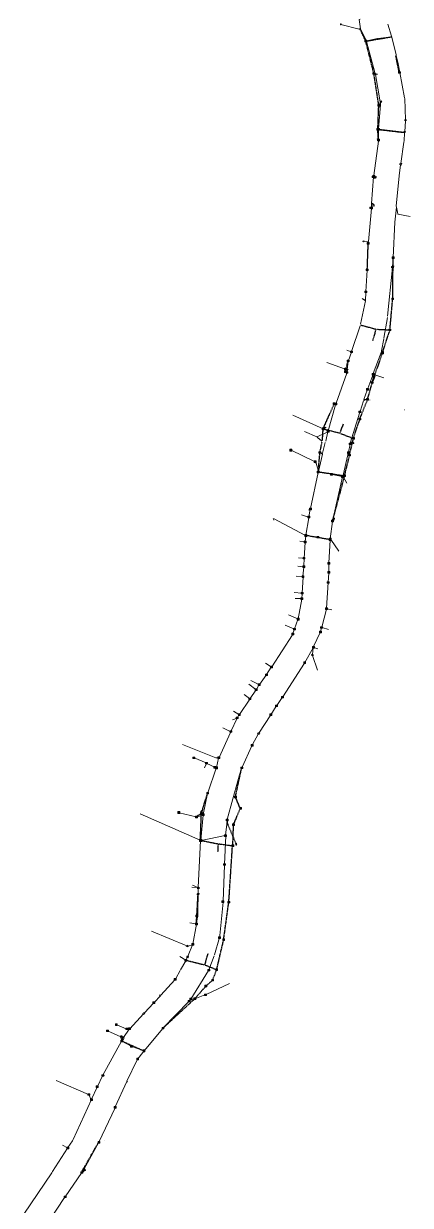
# Model space of a CAD drawing. Header units: metres. Extents: x 105093 to 106173, y 111705 to 118144.
# Drawn here: x 105438 to 105978, y 113478 to 115132 of the extents above; entities that cross this region are included whole.
import ezdxf

# ---------------------------------------------------------------- set-up
doc = ezdxf.new("R2010")
doc.units = ezdxf.units.M
doc.linetypes.add('DASHED', pattern=[1.524, 1.27, -0.254])
for name, color, linetype, lineweight in [('30-RED-ETB-CAMARA', 151, 'CONTINUOUS', 13), ('30-RED-ETB-EXIST', 145, 'CONTINUOUS', 13), ('30-RED-ETB-PROY', 5, 'DASHED', 25)]:
    doc.layers.add(name, color=color, linetype=linetype, lineweight=lineweight)

# ---------------------------------------------------------------- blocks, each defined once
blk = doc.blocks.new('CAM_ETB_T_13')
for p, q in [((-1.375, -1.025), (1.375, 1.025)), ((-1.375, 1.025), (1.375, -1.025))]:
    blk.add_line(p, q)
blk.add_lwpolyline([(-1.375, -1.025), (1.375, -1.025), (1.375, 1.025), (-1.375, 1.025)], close=True)
blk = doc.blocks.new('CAM_ETB_T_14')
for p, q in [((-1.39, -1.22), (1.39, 1.22)), ((-1.39, 1.22), (1.39, -1.22))]:
    blk.add_line(p, q)
blk.add_lwpolyline([(-1.39, -1.22), (1.39, -1.22), (1.39, 1.22), (-1.39, 1.22)], close=True)
blk = doc.blocks.new('CAM_ETB_T_18')
for p, q in [((-1.2, -1.2), (1.2, 1.2)), ((-1.2, 1.2), (1.2, -1.2))]:
    blk.add_line(p, q)
blk.add_lwpolyline([(-1.2, -1.2), (1.2, -1.2), (1.2, 1.2), (-1.2, 1.2)], close=True)
blk = doc.blocks.new('CAM_ETB_GEN')
for p, q in [((-0.6, -0.6), (0.6, 0.6)), ((-0.6, 0.6), (0.6, -0.6))]:
    blk.add_line(p, q)
blk.add_lwpolyline([(-0.6, -0.6), (0.6, -0.6), (0.6, 0.6), (-0.6, 0.6)], close=True)
blk = doc.blocks.new('CAM_ETB_T_13A')
for p, q in [((-1.375, -1.025), (1.375, 1.025)), ((-1.375, 1.025), (1.375, -1.025))]:
    blk.add_line(p, q)
blk.add_lwpolyline([(-1.375, -1.025), (1.375, -1.025), (1.375, 1.025), (-1.375, 1.025)], close=True)
blk = doc.blocks.new('CAM_ETB_T_16')
for p, q in [((-1.53, -1.53), (1.53, 1.53)), ((-1.53, 1.53), (1.53, -1.53))]:
    blk.add_line(p, q)
blk.add_lwpolyline([(-1.53, -1.53), (1.53, -1.53), (1.53, 1.53), (-1.53, 1.53)], close=True)
blk = doc.blocks.new('CAM_ETB_T_14A')
for p, q in [((-1.39, -1.22), (1.39, 1.22)), ((-1.39, 1.22), (1.39, -1.22))]:
    blk.add_line(p, q)
blk.add_lwpolyline([(-1.39, -1.22), (1.39, -1.22), (1.39, 1.22), (-1.39, 1.22)], close=True)
blk = doc.blocks.new('POSTE')
blk.add_circle((0, 0), 0.15)

msp = doc.modelspace()

# ---------------------------------------------------------------- linework, layer by layer
at = {"layer": '30-RED-ETB-EXIST'}
for points in [[(105906.741, 115124.841), (105908.473, 115124.819), (105906.755, 115137.979), (105908.141, 115138.16)], [(105880.934, 115131.062), (105880.605, 115131.039), (105880.935, 115130.992), (105906.63, 115124.408), (105906.741, 115124.841)], [(105906.741, 115124.841), (105906.63, 115124.408), (105908.041, 115124.046), (105906.741, 115124.841)], [(105915.866, 115107.588), (105916.272, 115108.269), (105908.8, 115123.591), (105906.741, 115124.841)], [(105963.041, 115063.613), (105963.359, 115063.674), (105961.048, 115075.724), (105960.932, 115076.054), (105958.521, 115087.299), (105958.194, 115088.527), (105952.373, 115113.155), (105952.045, 115114.383), (105946.863, 115131.126)], [(105915.866, 115107.588), (105916.512, 115107.647), (105917.159, 115108.012), (105932.065, 115111.099), (105933.288, 115111.243)], [(105927.096, 115062.24), (105928.696, 115063.515), (105916.72, 115107.189), (105916.512, 115107.647), (105915.866, 115107.588)], [(105933.255, 115111.254), (105951.614, 115113.611)], [(105929.759, 115060.833), (105929.244, 115060.744), (105928.947, 115062.455), (105927.096, 115062.24)], [(105929.759, 115060.833), (105929.627, 115061.25), (105929.161, 115062.359), (105929.759, 115060.833)], [(105936.513, 115022.698), (105935.866, 115022.586), (105929.244, 115060.744), (105929.759, 115060.833)], [(105971.354, 114997.515), (105970.478, 115027.033), (105970.151, 115028.261), (105963.359, 115063.674), (105963.041, 115063.613)], [(105933.675, 114984.191), (105933.662, 114984.818), (105936.661, 115018.662), (105933.909, 115017.672)], [(105933.909, 115017.672), (105936.334, 115019.89), (105936.555, 115022.219), (105936.513, 115022.698)], [(105933.909, 115017.672), (105936.334, 115019.89), (105935.866, 115022.586), (105936.513, 115022.698)], [(105970.337, 114980.63), (105971.299, 114996.144)], [(105970.928, 114997.512), (105970.935, 114996.192), (105971.795, 114996.197), (105971.788, 114997.517)], [(105932.227, 114970.837), (105933.7, 114970.851), (105933.579, 114983.602), (105933.675, 114984.191)], [(105933.625, 114969.159), (105933.71, 114969.75), (105933.7, 114970.851), (105932.227, 114970.837)], [(105934.521, 114967.548), (105933.425, 114967.69), (105933.539, 114968.568), (105933.625, 114969.159)], [(105934.521, 114967.548), (105934.449, 114967.848), (105933.872, 114969.097), (105933.625, 114969.159)], [(105933.675, 114984.191), (105934.307, 114984.09), (105969.685, 114980.055)], [(105964.9, 114936.395), (105969.278, 114965.979), (105969.586, 114968.159), (105970.019, 114979.214)], [(105969.702, 114979.292), (105969.773, 114980.61), (105970.631, 114980.564), (105970.561, 114979.246)], [(105926.947, 114918.149), (105927.129, 114919.179), (105933.425, 114967.69), (105934.521, 114967.548)], [(105954.03, 114804.428), (105953.948, 114804.432), (105956.57, 114854.091), (105958.734, 114875.253), (105958.417, 114876.404), (105962.618, 114918.707), (105964.552, 114934.4)], [(105925.004, 114879.94), (105924.087, 114880.008), (105926.859, 114917.616), (105926.947, 114918.149)], [(105927.903, 114916.296), (105927.954, 114916.388), (105927.013, 114918.118), (105926.947, 114918.149)], [(105919.242, 114824.359), (105919.3, 114826.013), (105919.467, 114827.196), (105924.029, 114873.295), (105924.117, 114873.918)], [(105924.113, 114873.886), (105923.687, 114874.575), (105924.087, 114880.008), (105925.004, 114879.94)], [(105924.117, 114873.918), (105924.196, 114874.477), (105924.472, 114876.711), (105927.143, 114876.381)], [(105927.143, 114876.381), (105924.472, 114876.711), (105924.852, 114879.788), (105925.004, 114879.94)], [(105960.682, 114865.344), (105960.528, 114865.561), (105960.513, 114865.565), (105958.734, 114875.253)], [(105960.682, 114865.344), (105978.151, 114862.074)], [(105913.578, 114827.487), (105918.773, 114826.691), (105919.242, 114824.359)], [(105917.959, 114787.357), (105917.98, 114787.954), (105919.242, 114824.359)], [(105953.19, 114791.079), (105953.274, 114791.671), (105953.948, 114804.432), (105954.03, 114804.428)], [(105916.07, 114756.518), (105916.154, 114757.109), (105917.938, 114786.761), (105917.959, 114787.357)], [(105946.409, 114722.586), (105953.106, 114790.488), (105953.19, 114791.079)], [(105910.773, 114747.267), (105915.323, 114744.218), (105915.987, 114755.927), (105916.07, 114756.518)], [(105908.441, 114711.141), (105915.4, 114743.855), (105910.773, 114747.267)], [(105910.773, 114747.267), (105910.877, 114747.244), (105915.358, 114743.886), (105910.773, 114747.267)], [(105941.104, 114691.562), (105946.234, 114720.556)], [(105895.841, 114672.517), (105896.037, 114673.081), (105908.086, 114709.148)], [(105940.148, 114672.804), (105938.022, 114674.14), (105940.952, 114690.705)], [(105889.56, 114674.734), (105895.554, 114672.659), (105895.582, 114672.477), (105895.841, 114672.517)], [(105891.269, 114659.807), (105891.497, 114660.359), (105895.667, 114671.926), (105895.582, 114672.477), (105895.841, 114672.517)], [(105925.953, 114640.924), (105926.305, 114642.054), (105937.168, 114671.634), (105939.187, 114670.892)], [(105939.187, 114670.892), (105937.168, 114671.634), (105937.782, 114673.303), (105940.148, 114672.804)], [(105940.148, 114672.804), (105938.301, 114673.599), (105939.735, 114673.017), (105940.148, 114672.804)], [(105861.44, 114657.405), (105886.317, 114648.908)], [(105890.44, 114647.499), (105889.813, 114647.565), (105891.041, 114659.255), (105891.269, 114659.807)], [(105874.097, 114599.507), (105873.913, 114599.063), (105874.517, 114600.525), (105889.288, 114642.835), (105889.659, 114643.755), (105889.607, 114643.625)], [(105886.317, 114648.908), (105890.44, 114647.499)], [(105889.607, 114643.625), (105889.473, 114644.327), (105889.813, 114647.565), (105890.44, 114647.499)], [(105889.607, 114643.625), (105889.659, 114643.755), (105889.926, 114644.416), (105890.47, 114647.565), (105890.44, 114647.499)], [(105926.746, 114635.384), (105924.282, 114636.313), (105925.655, 114639.951), (105925.8, 114640.434), (105926.146, 114640.603), (105925.994, 114640.912)], [(105926.746, 114635.384), (105925.8, 114640.434), (105925.953, 114640.924)], [(105925.994, 114640.912), (105926.146, 114640.603), (105926.565, 114640.81), (105927.05, 114640.672), (105941.293, 114636.002)], [(105918.096, 114620.018), (105918.537, 114621.086), (105924.282, 114636.313), (105926.746, 114635.384)], [(105907.664, 114588.399), (105907.871, 114588.959), (105912.719, 114604.041), (105917.111, 114606.361)], [(105917.111, 114606.361), (105913.305, 114604.932), (105917.111, 114606.361)], [(105917.111, 114606.361), (105913.351, 114605.965), (105917.696, 114619.052), (105918.096, 114620.018)], [(105863.092, 114561.472), (105863.315, 114562.028), (105873.676, 114598.49), (105873.913, 114599.063), (105874.097, 114599.507)], [(105907.466, 114578.335), (105904.814, 114579.14), (105907.457, 114587.839), (105907.664, 114588.399)], [(105814.009, 114583.727), (105856.144, 114564.608), (105856.207, 114564.748)], [(105898.664, 114551.394), (105896.579, 114552.028), (105904.814, 114579.14), (105907.466, 114578.335)], [(105830.362, 114561.049), (105847.555, 114553.369), (105862.313, 114559.843)], [(105856.207, 114564.748), (105856.144, 114564.608), (105862.574, 114561.69), (105863.092, 114561.472)], [(105859.929, 114547.525), (105862.946, 114560.892), (105862.292, 114559.865)], [(105851.809, 114531.624), (105855.445, 114530.487), (105855.479, 114530.653), (105859.251, 114545.608)], [(105891.498, 114531.42), (105891.627, 114532.003), (105893.91, 114543.207), (105894.079, 114543.779)], [(105894.079, 114543.779), (105894.248, 114544.352), (105894.692, 114545.817), (105895.465, 114545.582)], [(105894.079, 114543.779), (105894.248, 114544.352), (105895.336, 114545.328), (105895.465, 114545.582)], [(105895.465, 114545.582), (105894.692, 114545.817), (105896.579, 114552.028), (105898.664, 114551.394)], [(105811.11, 114534.893), (105811.657, 114534.696), (105844.318, 114519.017), (105844.912, 114518.856)], [(105849.484, 114504.419), (105849.644, 114505.006), (105855.189, 114529.363), (105851.809, 114531.624)], [(105886.331, 114499.183), (105884.027, 114499.727), (105890.779, 114528.337), (105893.088, 114527.792)], [(105893.088, 114527.792), (105890.779, 114528.337), (105891.369, 114530.837), (105891.498, 114531.42)], [(105845.543, 114516.687), (105844.882, 114518.874), (105844.915, 114518.864)], [(105849.497, 114504.416), (105849.644, 114505.006), (105845.984, 114518.529), (105844.915, 114518.864)], [(105838.373, 114452.41), (105838.48, 114453.001), (105849.292, 114503.592), (105849.497, 114504.416)], [(105849.484, 114504.419), (105850.118, 114504.396), (105867.48, 114501.152), (105868.703, 114501.002), (105868.092, 114501.077)], [(105868.092, 114501.077), (105868.703, 114501.002), (105883.039, 114498.142), (105883.365, 114498.342), (105883.525, 114498.08)], [(105871.782, 114439.488), (105870.399, 114439.799), (105883.384, 114497.5), (105883.525, 114498.08)], [(105883.525, 114498.08), (105883.365, 114498.342), (105883.757, 114498.582), (105884.027, 114499.727), (105886.331, 114499.183)], [(105889.196, 114488.852), (105884.202, 114497.794), (105883.525, 114498.08)], [(105825.906, 114444.248), (105835.708, 114441.268), (105836.271, 114441.222)], [(105831.962, 114415.438), (105831.917, 114416.011), (105836.217, 114440.212), (105836.246, 114440.715), (105836.271, 114441.222)], [(105836.253, 114451.148), (105838.214, 114451.889), (105838.373, 114452.41)], [(105836.271, 114441.222), (105836.4, 114441.787), (105838.214, 114451.889), (105838.373, 114452.41)], [(105869.49, 114435.655), (105869.595, 114436.227), (105870.399, 114439.799), (105871.782, 114439.488)], [(105787.531, 114436.869), (105786.401, 114438.659)], [(105786.623, 114439.131), (105831.397, 114415.329), (105831.888, 114415.268), (105831.962, 114415.438)], [(105866.159, 114410.106), (105866.228, 114410.671), (105869.388, 114435.05), (105869.49, 114435.655)], [(105869.49, 114435.655), (105869.647, 114435.615), (105870.668, 114436.705), (105870.661, 114436.769)], [(105823.79, 114407.309), (105830.606, 114406.443), (105831.22, 114406.39)], [(105829.477, 114383.548), (105829.783, 114383.529), (105831.158, 114405.787), (105831.231, 114406.389), (105831.22, 114406.39)], [(105831.219, 114406.381), (105831.28, 114406.975), (105832.096, 114414.83), (105831.93, 114414.899), (105831.888, 114415.268), (105831.962, 114415.438)], [(105831.962, 114415.438), (105832.616, 114415.513), (105848.201, 114413.005), (105849.424, 114412.855), (105848.823, 114413.014)], [(105848.823, 114413.014), (105850.035, 114412.779), (105865.551, 114410.082), (105865.813, 114409.793), (105866.159, 114410.106)], [(105864.377, 114376.371), (105864.338, 114376.967), (105866.083, 114408.938), (105866.135, 114409.439), (105865.813, 114409.793), (105866.159, 114410.106)], [(105878.327, 114393.286), (105866.844, 114409.928), (105866.159, 114410.106)], [(105821.748, 114383.948), (105827.347, 114383.724), (105829.477, 114383.548)], [(105829.157, 114371.778), (105829.094, 114372.372), (105829.783, 114383.529), (105829.477, 114383.548)], [(105864.381, 114363.737), (105864.347, 114364.333), (105864.416, 114375.775), (105864.377, 114376.371)], [(105818.652, 114358.232), (105827.487, 114357.651), (105827.834, 114357.41), (105828.083, 114357.768)], [(105821.03, 114372.623), (105828.545, 114371.713), (105829.157, 114371.778)], [(105827.027, 114334.57), (105827.144, 114334.989), (105828.191, 114357.162), (105827.834, 114357.41), (105828.083, 114357.768)], [(105828.083, 114357.768), (105827.998, 114358.34), (105829.221, 114371.185), (105829.157, 114371.778)], [(105863.429, 114349.471), (105864.414, 114363.141), (105864.381, 114363.737)], [(105860.771, 114313.003), (105861.105, 114313.273), (105860.844, 114313.596), (105863.429, 114349.471)], [(105815.797, 114335.597), (105826.572, 114334.628), (105826.758, 114334.374), (105827.027, 114334.57)], [(105817.013, 114327.181), (105825.919, 114327.053), (105826.535, 114327.044)], [(105821.211, 114298.233), (105821.422, 114298.792), (105826.526, 114326.447), (105826.535, 114327.044)], [(105826.535, 114327.044), (105826.544, 114327.641), (105827.021, 114333.462), (105827.058, 114333.964), (105826.758, 114334.374), (105827.027, 114334.57)], [(105854.134, 114286.571), (105854.207, 114286.635), (105854.318, 114287.139), (105860.722, 114312.407), (105860.771, 114313.003)], [(105860.771, 114313.003), (105861.105, 114313.273), (105861.382, 114312.928), (105868.242, 114311.353)], [(105807.727, 114304.357), (105820.666, 114298.556), (105820.842, 114298.093), (105821.211, 114298.233)], [(105816.042, 114284.221), (105816.33, 114284.759), (105821, 114297.675), (105820.842, 114298.093), (105821.211, 114298.233)], [(105783.986, 114231.195), (105784.299, 114231.638), (105813.266, 114276.36), (105813.668, 114277.385)], [(105803.036, 114289.847), (105815.479, 114284.537), (105815.706, 114284.061), (105816.042, 114284.221)], [(105813.668, 114277.385), (105814.071, 114278.409), (105815.674, 114283.108), (105815.888, 114283.68), (105815.706, 114284.061), (105816.042, 114284.221)], [(105842.614, 114258.723), (105842.835, 114259.271), (105842.952, 114259.77), (105852.224, 114279.763), (105852.438, 114280.32)], [(105852.438, 114280.32), (105852.653, 114280.877), (105853.951, 114286.002), (105854.134, 114286.571)], [(105854.134, 114286.571), (105854.207, 114286.635), (105854.72, 114286.382), (105863.855, 114283.553)], [(105830.418, 114237.276), (105830.74, 114237.778), (105842.144, 114258.295), (105842.614, 114258.723)], [(105841.191, 114248.552), (105842.48, 114258.074), (105842.614, 114258.723)], [(105842.614, 114258.723), (105843.176, 114258.496), (105848.849, 114256.66)], [(105848.561, 114226.935), (105841.501, 114247.183)], [(105775.698, 114236.478), (105783.433, 114231.605), (105783.986, 114231.195)], [(105776.889, 114220.36), (105777.187, 114220.878), (105783.52, 114230.815), (105783.986, 114231.195)], [(105799.404, 114189.037), (105799.726, 114189.54), (105830.096, 114236.773), (105830.418, 114237.276)], [(105755.206, 114212.439), (105766.379, 114206.801), (105766.411, 114206.498), (105766.792, 114206.537)], [(105766.792, 114206.537), (105767.164, 114206.809), (105776.592, 114219.842), (105776.889, 114220.36)], [(105746.011, 114192.675), (105753.359, 114187.02), (105753.481, 114186.595), (105753.893, 114186.713)], [(105752.313, 114207.342), (105762.051, 114199.614), (105762.082, 114199.322), (105762.471, 114199.363)], [(105753.893, 114186.713), (105754.191, 114187.23), (105762.136, 114198.824), (105762.082, 114199.322), (105762.471, 114199.363)], [(105762.471, 114199.363), (105762.969, 114199.665), (105766.46, 114206.027), (105766.411, 114206.498), (105766.792, 114206.537)], [(105739.076, 114164.583), (105739.45, 114164.997), (105753.595, 114186.195), (105753.481, 114186.595), (105753.893, 114186.713)], [(105783.199, 114164.538), (105790.766, 114176.461), (105791.088, 114176.964)], [(105791.088, 114176.964), (105791.41, 114177.467), (105799.082, 114188.534), (105799.404, 114189.037)], [(105727.066, 114140.841), (105727.2, 114140.992), (105735.857, 114159.745), (105736.018, 114159.976)], [(105729.484, 114157.221), (105735.857, 114159.745), (105736.002, 114159.987)], [(105730.75, 114169.644), (105738.605, 114164.913), (105738.673, 114164.515), (105739.076, 114164.583)], [(105736.018, 114159.976), (105736.539, 114160.725), (105738.452, 114163.661), (105738.749, 114164.068), (105738.673, 114164.515), (105739.076, 114164.583)], [(105766.512, 114138.765), (105783.199, 114164.538)], [(105715.859, 114146.105), (105726.486, 114141.018), (105727.066, 114140.841)], [(105710.426, 114104.206), (105710.684, 114104.744), (105726.567, 114139.759), (105727.068, 114140.84)], [(105756.94, 114121.689), (105757.476, 114122.735), (105765.443, 114137.045)], [(105659.604, 114122.91), (105706.275, 114103.988), (105710.426, 114104.206)], [(105742.444, 114089.992), (105742.396, 114090.017), (105742.953, 114091.105), (105756.472, 114120.775), (105756.94, 114121.689)], [(105675.357, 114104.192), (105675.977, 114104.107), (105692.543, 114096.888), (105692.78, 114096.402), (105693.154, 114096.584)], [(105690.468, 114090.075), (105692.963, 114096.027), (105692.78, 114096.402), (105693.154, 114096.584)], [(105693.154, 114096.584), (105693.677, 114096.392), (105704.795, 114091.087), (105704.712, 114090.914)], [(105704.304, 114092.179), (105704.331, 114092.099), (105706.453, 114090.296), (105706.652, 114089.902), (105707.035, 114090.095)], [(105707.035, 114090.095), (105706.853, 114090.484), (105707.23, 114090.66), (105710.168, 114103.667), (105710.426, 114104.206)], [(105694.806, 114054.622), (105694.99, 114055.19), (105706.84, 114089.531), (105706.652, 114089.902), (105707.035, 114090.095)], [(105704.712, 114090.914), (105704.795, 114091.087), (105706.453, 114090.296), (105706.853, 114090.484), (105707.035, 114090.095)], [(105721.925, 114017.065), (105721.951, 114017.662), (105729.906, 114046.675), (105739.171, 114080.366), (105741.95, 114089.145), (105742.396, 114090.017), (105742.444, 114089.992)], [(105688.611, 114024.398), (105688.733, 114024.983), (105694.622, 114054.054), (105694.806, 114054.622)], [(105600.614, 114025.85), (105684.341, 113988.712), (105684.953, 113988.646)], [(105654.461, 114027.535), (105654.826, 114027.329), (105678.529, 114021.453), (105679.095, 114021.31)], [(105686.062, 114026.172), (105687.402, 114027.039), (105685.866, 114029.41), (105685.703, 114029.844)], [(105688.611, 114024.398), (105688.733, 114024.983), (105687.402, 114027.039), (105686.062, 114026.172)], [(105679.095, 114021.31), (105679.743, 114021.245), (105688.008, 114024.524), (105688.611, 114024.398)], [(105684.953, 113988.646), (105685.017, 113989.24), (105688.49, 114023.814), (105688.611, 114024.398)], [(105719.956, 113995.287), (105719.904, 113995.653), (105721.394, 114011.196), (105723.197, 114011.023)], [(105723.197, 114011.023), (105721.394, 114011.196), (105721.899, 114016.469), (105721.925, 114017.065)], [(105723.203, 114011.049), (105721.899, 114016.469), (105721.925, 114017.065)], [(105684.953, 113988.646), (105685.566, 113988.581), (105719.382, 113995.252), (105719.956, 113995.287)], [(105718.268, 113954.644), (105718.209, 113955.238), (105720.04, 113994.696), (105719.956, 113995.287)], [(105681.706, 113922.867), (105684.89, 113988.053), (105684.953, 113988.646)], [(105716.203, 113902.798), (105716.297, 113902.802), (105716.272, 113903.394), (105718.327, 113954.05), (105718.268, 113954.644)], [(105672.838, 113923.215), (105681.17, 113922.443)], [(105673.686, 113925.964), (105681.17, 113922.443)], [(105679.616, 113882.689), (105680.833, 113883.72), (105681.568, 113920.847)], [(105711.393, 113852.401), (105711.534, 113852.871), (105711.975, 113855.362), (105716.322, 113902.201), (105716.297, 113902.802), (105716.203, 113902.798)], [(105679.011, 113871.476), (105679.361, 113872.227), (105680.813, 113881.692), (105679.616, 113882.689)], [(105616.477, 113861.388), (105665.801, 113840.972)], [(105669.65, 113873.213), (105678.422, 113871.733), (105678.862, 113871.318), (105679.011, 113871.476)], [(105673.908, 113842.966), (105674.143, 113843.4), (105679.163, 113871.034), (105678.862, 113871.318), (105679.011, 113871.476)], [(105704.166, 113828.27), (105711.393, 113852.401)], [(105667.327, 113826.979), (105667.597, 113827.5), (105673.682, 113842.408), (105673.908, 113842.966)], [(105667.721, 113840.275), (105673.682, 113842.408), (105673.908, 113842.966)], [(105656.058, 113825.968), (105664.083, 113820.906), (105664.133, 113820.669), (105664.428, 113820.731)], [(105657.046, 113807.201), (105664.249, 113820.116), (105664.133, 113820.669), (105664.428, 113820.731)], [(105664.428, 113820.731), (105664.893, 113821.127), (105667.208, 113826.523), (105667.327, 113826.979)], [(105696.412, 113806.905), (105696.631, 113807.46), (105703.782, 113826.938)], [(105627.342, 113771.776), (105629.44, 113771.658), (105648.942, 113793.319), (105649.434, 113794.01)], [(105649.434, 113794.01), (105650.218, 113795.112), (105656.571, 113806.317)], [(105671.277, 113766.339), (105696.193, 113806.349), (105696.412, 113806.905)], [(105691.888, 113772.376), (105692.81, 113772.599), (105725.545, 113788.381)], [(105606.38, 113747.024), (105619.043, 113760.863), (105619.463, 113761.288)], [(105619.463, 113761.288), (105619.882, 113761.713), (105628.804, 113771.09), (105627.342, 113771.776)], [(105627.342, 113771.776), (105627.252, 113771.784), (105629.002, 113771.787), (105627.342, 113771.776)], [(105632.339, 113725.669), (105632.75, 113726.103), (105668.366, 113762.975), (105668.785, 113763.399)], [(105668.785, 113763.399), (105669.205, 113763.824), (105670.857, 113765.905), (105671.248, 113766.357)], [(105671.277, 113766.339), (105671.254, 113766.301), (105671.709, 113765.861), (105676.409, 113766.712), (105676.799, 113766.859)], [(105676.799, 113766.859), (105690.671, 113772.082), (105691.888, 113772.376)], [(105585.666, 113724.75), (105586.199, 113724.848), (105605.002, 113745.54)], [(105567.084, 113730.505), (105567.646, 113730.251), (105580.906, 113724.741), (105581.726, 113724.695)], [(105554.941, 113721.788), (105573.505, 113713.697), (105575.286, 113713.963)], [(105574.605, 113707.746), (105574.292, 113707.995), (105573.969, 113712.665), (105575.286, 113713.963)], [(105575.286, 113713.963), (105574.483, 113713.135), (105575.332, 113713.967)], [(105574.605, 113707.746), (105575.027, 113708.202), (105576.379, 113710.743), (105575.286, 113713.963)], [(105575.286, 113713.963), (105577.346, 113712.522), (105585.215, 113724.171), (105585.323, 113724.808), (105585.666, 113724.75)], [(105581.726, 113724.695), (105582.046, 113724.581), (105585.358, 113725.017), (105585.323, 113724.808), (105585.666, 113724.75)], [(105605.779, 113693.925), (105605.826, 113693.886), (105631.928, 113725.236), (105632.339, 113725.669)], [(105548.208, 113659.287), (105548.45, 113659.833), (105574.24, 113707.303), (105574.71, 113707.531), (105574.605, 113707.746)], [(105574.605, 113707.746), (105574.71, 113707.531), (105574.933, 113707.64), (105587.612, 113700.42), (105588.142, 113700.106)], [(105588.142, 113700.106), (105588.672, 113699.791), (105605.793, 113693.903)], [(105582.951, 113650.542), (105581.779, 113651.075), (105581.871, 113651.278), (105596.036, 113681.187), (105596.709, 113680.869)], [(105596.709, 113680.869), (105596.036, 113681.187), (105596.679, 113682.545), (105596.952, 113682.507)], [(105596.709, 113680.869), (105596.911, 113682.355), (105596.999, 113682.472), (105596.952, 113682.507)], [(105596.952, 113682.507), (105596.999, 113682.472), (105604.085, 113691.794), (105605.826, 113693.886), (105605.779, 113693.925)], [(105483.192, 113652.585), (105528.121, 113632.967), (105528.6, 113632.807)], [(105540.486, 113643.655), (105540.863, 113644.113), (105547.965, 113658.741), (105548.355, 113658.884), (105548.208, 113659.287)], [(105548.208, 113659.287), (105548.355, 113658.884), (105548.771, 113659.037), (105550.004, 113659.544), (105549.95, 113659.542)], [(105565.674, 113614.716), (105565.591, 113615.396), (105581.779, 113651.075), (105582.951, 113650.542)], [(105532.162, 113625.574), (105531.606, 113625.837), (105529.147, 113632.512), (105528.6, 113632.807)], [(105528.6, 113632.807), (105529.068, 113632.75), (105530.031, 113632.334), (105530.079, 113632.077)], [(105532.162, 113625.574), (105532.418, 113626.113), (105540.104, 113643.191), (105540.486, 113643.655)], [(105499.139, 113557.945), (105499.471, 113558.419), (105505.692, 113568.091), (105506.831, 113569.975), (105532.238, 113625.749), (105532.162, 113625.574)], [(105542.873, 113565.832), (105542.685, 113565.921), (105565.446, 113614.163), (105565.674, 113614.716)], [(105564.309, 113615.198), (105564.114, 113615.303), (105565.148, 113614.996), (105564.309, 113615.198)], [(105521.476, 113527.482), (105521.655, 113527.627), (105521.798, 113527.968), (105542.307, 113565.121), (105542.685, 113565.921), (105542.873, 113565.832)], [(105437.659, 113464.787), (105437.546, 113464.856), (105437.662, 113465.048), (105476.862, 113523.014), (105478.002, 113524.898), (105498.8, 113557.431), (105498.712, 113557.856), (105499.139, 113557.945)], [(105491.8, 113561.874), (105498.626, 113558.271), (105498.712, 113557.856), (105499.139, 113557.945)], [(105495.561, 113489.499), (105518.771, 113523.61), (105518.823, 113523.575)], [(105518.823, 113523.575), (105518.771, 113523.61), (105521.121, 113527.064), (105521.476, 113527.482)], [(105521.476, 113527.482), (105521.655, 113527.627), (105521.915, 113527.309), (105522.357, 113527.067), (105523.153, 113526.646), (105523.204, 113526.744)], [(105465.454, 113444.116), (105466.022, 113445.056), (105493.821, 113487.015), (105494.753, 113488.313), (105495.561, 113489.499)]]:
    msp.add_lwpolyline(points, dxfattribs=at)
at = {"layer": '30-RED-ETB-PROY'}
for points in [[(105915.866, 115107.588), (105915.624, 115108.143), (105908.456, 115123.334), (105906.741, 115124.841)], [(105915.866, 115107.588), (105916.534, 115107.577), (105951.445, 115113.529)], [(105927.096, 115062.24), (105926.986, 115062.832), (105915.938, 115106.981), (105915.866, 115107.588)], [(105963.041, 115063.613), (105962.558, 115064.007), (105957.876, 115086.864)], [(105933.909, 115017.672), (105933.928, 115018.219), (105927.294, 115061.666), (105927.096, 115062.24)], [(105929.759, 115060.833), (105929.938, 115061.308), (105931.152, 115061.827), (105931.394, 115061.286), (105931.426, 115060.84)], [(105933.909, 115017.672), (105933.999, 115018.218), (105937.673, 115022.354), (105937.634, 115022.413)], [(105936.513, 115022.698), (105936.352, 115023.543), (105937.647, 115023.59), (105937.592, 115023.35), (105937.634, 115022.413)], [(105932.702, 114984.133), (105932.755, 114984.661), (105934.003, 115017.052), (105933.909, 115017.672)], [(105970.851, 114995.979), (105970.873, 114997.74), (105971.873, 114997.731), (105971.874, 114995.966)], [(105933.625, 114969.159), (105933.02, 114968.732), (105931.908, 114970.31), (105932.227, 114970.837)], [(105932.203, 114970.817), (105933.52, 114969.935), (105933.625, 114969.159)], [(105933.625, 114969.159), (105933.546, 114969.931), (105932.626, 114983.537), (105932.702, 114984.133)], [(105934.521, 114967.548), (105934.038, 114967.289), (105933.02, 114968.732), (105933.625, 114969.159)], [(105933.675, 114984.191), (105933.315, 114983.898), (105969.721, 114979.647)], [(105969.608, 114979.063), (105969.708, 114980.864), (105970.731, 114980.811), (105970.655, 114979.005)], [(105963.814, 114934.307), (105964.254, 114936.727), (105965.629, 114936.481), (105965.22, 114934.051)], [(105927.903, 114916.296), (105928.239, 114915.844), (105930.297, 114916.613), (105930.457, 114917.336), (105930.081, 114917.696)], [(105927.143, 114876.381), (105927.551, 114876.804), (105927.741, 114877.605), (105925.543, 114880.352), (105925.004, 114879.94)], [(105912.672, 114826.525), (105912.225, 114826.712), (105912.877, 114827.718), (105913.14, 114827.723), (105912.672, 114826.525)], [(105917.959, 114787.357), (105917.964, 114787.898), (105919.228, 114823.732), (105919.242, 114824.359)], [(105953.954, 114792.05), (105953.988, 114791.071), (105954.119, 114803.778), (105954.03, 114804.428)], [(105953.468, 114746.68), (105953.535, 114747.23), (105953.988, 114791.071), (105953.954, 114792.05)], [(105949.557, 114703.386), (105949.658, 114703.953), (105953.455, 114746.095), (105953.468, 114746.68)], [(105908.899, 114710.006), (105929.691, 114704.427)], [(105925.942, 114688.553), (105930.284, 114703.938)], [(105931.114, 114704.098), (105948.915, 114703.333), (105949.557, 114703.386)], [(105940.148, 114672.804), (105939.633, 114672.977), (105949.65, 114702.757), (105949.557, 114703.386)], [(105925.994, 114640.912), (105928.555, 114640.022), (105939.072, 114670.283), (105939.187, 114670.892)], [(105939.187, 114670.892), (105939.151, 114671.543), (105939.633, 114672.977), (105940.148, 114672.804)], [(105940.148, 114672.804), (105939.487, 114671.461), (105940.007, 114672.357), (105940.148, 114672.804)], [(105886.313, 114648.896), (105888.303, 114648.003), (105890.899, 114659.009), (105891.269, 114659.807)], [(105886.313, 114648.896), (105886.438, 114649.541), (105887.193, 114649.712), (105890.602, 114648.172), (105890.44, 114647.499)], [(105887.368, 114644.68), (105887.631, 114645.154), (105888.303, 114648.003), (105886.313, 114648.896)], [(105887.368, 114644.68), (105887.579, 114645.17), (105886.313, 114648.896)], [(105926.746, 114635.384), (105926.921, 114635.323), (105928.555, 114640.022), (105925.994, 114640.912)], [(105926.746, 114635.384), (105927.42, 114635.104), (105929.206, 114639.41), (105925.994, 114640.912)], [(105918.325, 114606.097), (105918.377, 114606.66), (105924.867, 114628.712), (105924.984, 114629.469)], [(105924.984, 114629.469), (105925.105, 114630.097), (105926.921, 114635.323), (105926.746, 114635.384)], [(105924.984, 114629.469), (105925.08, 114630.103), (105926.449, 114634.921), (105926.746, 114635.384)], [(105924.984, 114629.469), (105925.319, 114630.037), (105927.42, 114635.104), (105926.746, 114635.384)], [(105907.466, 114578.335), (105907.56, 114578.895), (105918.265, 114605.476), (105918.325, 114606.097)], [(105856.207, 114564.748), (105856.439, 114565.288), (105871.563, 114599.384), (105871.659, 114599.994)], [(105879.98, 114559.045), (105884.602, 114571.697)], [(105898.664, 114551.394), (105898.723, 114551.882), (105907.379, 114577.704), (105907.466, 114578.335)], [(105855.215, 114548.417), (105856.204, 114564.079), (105856.207, 114564.748)], [(105856.207, 114564.748), (105856.729, 114565.19), (105860.506, 114567.098)], [(105856.207, 114564.748), (105856.875, 114564.753), (105863.496, 114563.001), (105863.092, 114561.472)], [(105863.092, 114561.472), (105863.496, 114563.001), (105879.133, 114558.865)], [(105880.365, 114558.391), (105898.072, 114551.408), (105898.664, 114551.394)], [(105847.837, 114553.13), (105854.331, 114547.648)], [(105851.809, 114531.624), (105851.952, 114532.197), (105854.707, 114546.463)], [(105891.498, 114531.42), (105893.767, 114530.867), (105896.755, 114543.127), (105894.079, 114543.779)], [(105894.079, 114543.779), (105896.755, 114543.127), (105897.247, 114545.148), (105898.836, 114544.415)], [(105895.465, 114545.582), (105895.488, 114546.172), (105898.199, 114545.431), (105898.554, 114544.97), (105898.836, 114544.415)], [(105898.836, 114544.415), (105897.247, 114545.148), (105898.608, 114550.734), (105898.664, 114551.394)], [(105849.484, 114504.419), (105849.562, 114505.373), (105851.668, 114531.037), (105851.809, 114531.624)], [(105886.331, 114499.183), (105886.317, 114499.809), (105893.146, 114527.083), (105893.088, 114527.792)], [(105893.088, 114527.792), (105893.168, 114528.408), (105893.767, 114530.867), (105891.498, 114531.42)], [(105849.484, 114504.419), (105850.356, 114504.482), (105868.197, 114501.772), (105868.092, 114501.077)], [(105868.092, 114501.077), (105868.197, 114501.772), (105883.728, 114499.412), (105883.525, 114498.08)], [(105871.782, 114439.488), (105870.505, 114439.83), (105886.221, 114498.453), (105886.331, 114499.183)], [(105883.525, 114498.08), (105883.728, 114499.412), (105885.948, 114499.075), (105886.331, 114499.183)], [(105869.49, 114435.655), (105869.593, 114436.429), (105870.505, 114439.83), (105871.782, 114439.488)], [(105870.661, 114436.769), (105869.727, 114436.481), (105871.753, 114439.318), (105871.782, 114439.488)], [(105870.661, 114436.769), (105871.228, 114436.771), (105872.028, 114438.816), (105871.905, 114439.254), (105871.782, 114439.488)], [(105831.962, 114415.438), (105832.806, 114415.677), (105848.802, 114412.897), (105848.823, 114413.014)], [(105848.823, 114413.014), (105848.802, 114412.897), (105865.659, 114409.966), (105866.159, 114410.106)], [(105840.855, 114246.796), (105840.611, 114248.683), (105841.69, 114248.858), (105841.932, 114246.937)], [(105764.632, 114137.285), (105766.024, 114139.49), (105767.316, 114138.731), (105765.892, 114136.493)], [(105733.845, 114049.256), (105733.753, 114049.878), (105742.173, 114089.558), (105742.444, 114089.992)], [(105685.703, 114029.844), (105687.029, 114029.446), (105694.343, 114053.825), (105694.806, 114054.622)], [(105741.047, 114033.417), (105740.123, 114033.707), (105733.86, 114048.617), (105733.845, 114049.256)], [(105679.095, 114021.31), (105679.367, 114022.13), (105685.455, 114026.067), (105686.062, 114026.172)], [(105684.953, 113988.646), (105684.558, 113989.485), (105686.025, 114025.527), (105686.062, 114026.172)], [(105686.062, 114026.172), (105685.787, 114026.85), (105685.677, 114029.807)], [(105686.062, 114026.172), (105686.227, 114026.771), (105687.029, 114029.446), (105685.703, 114029.844)], [(105730.926, 114010.583), (105730.972, 114010.988), (105740.203, 114032.636), (105741.047, 114033.417)], [(105734.866, 113982.019), (105734.873, 113982.702), (105734.293, 113983.623), (105734.791, 113983.68), (105723.394, 114010.336), (105723.197, 114011.023)], [(105729.885, 113981.12), (105729.993, 113981.699), (105730.952, 114010.075), (105730.926, 114010.583)], [(105684.953, 113988.646), (105685.709, 113988.412), (105709.233, 113983.759)], [(105709.199, 113973.072), (105709.878, 113983.337)], [(105710.531, 113983.644), (105729.197, 113981.109), (105729.885, 113981.12)], [(105724.418, 113902.156), (105724.426, 113902.772), (105729.492, 113980.488), (105729.885, 113981.12)], [(105734.866, 113982.019), (105734.873, 113982.702), (105735.428, 113983.694), (105734.791, 113983.68), (105734.866, 113982.019)], [(105679.616, 113882.689), (105679.727, 113883.291), (105681.355, 113912.558)], [(105680.672, 113912.276), (105680.862, 113914.715), (105682.266, 113914.65), (105682.064, 113912.17)], [(105680.992, 113920.677), (105681.034, 113923.122), (105682.44, 113923.143), (105682.388, 113920.655)], [(105717.166, 113849.496), (105717.214, 113850.079), (105724.263, 113901.565), (105724.418, 113902.156)], [(105679.011, 113871.476), (105678.848, 113872.113), (105679.632, 113882.075), (105679.616, 113882.689)], [(105707.384, 113807.576), (105707.531, 113808.197), (105717.026, 113848.824), (105717.166, 113849.496)], [(105667.471, 113839.382), (105665.262, 113840.433), (105665.825, 113841.721), (105668.069, 113840.644)], [(105690.911, 113814.275), (105695.384, 113830.464)], [(105664.428, 113820.731), (105665.058, 113820.629), (105690.264, 113814.313)], [(105667.327, 113826.979), (105665.632, 113824.365), (105666.451, 113826.67), (105667.156, 113826.444), (105667.327, 113826.979)], [(105667.327, 113826.979), (105666.948, 113823.9), (105667.79, 113826.241), (105667.156, 113826.444), (105667.327, 113826.979)], [(105691.518, 113813.801), (105706.819, 113807.845), (105707.384, 113807.576)], [(105701.795, 113792.926), (105702.088, 113793.515), (105707.041, 113807.071), (105707.384, 113807.576)], [(105676.8, 113766.856), (105677.223, 113767.417), (105691.906, 113784.063), (105692.252, 113784.594)], [(105692.252, 113784.594), (105692.724, 113785.105), (105701.467, 113792.444), (105701.795, 113792.926)], [(105632.339, 113725.669), (105632.962, 113726.22), (105676.427, 113766.371), (105676.8, 113766.856)], [(105604.271, 113745.944), (105605.961, 113747.712), (105607.008, 113746.773), (105605.281, 113744.981)], [(105575.286, 113713.963), (105573.276, 113712.463), (105573.353, 113714.907), (105574.759, 113714.907), (105574.726, 113713.983), (105575.286, 113713.963)], [(105574.605, 113707.746), (105575.669, 113710.888), (105576.825, 113713.044), (105575.286, 113713.963)], [(105574.605, 113707.746), (105576.901, 113710.231), (105578.084, 113712.42), (105576.825, 113713.044), (105575.286, 113713.963)], [(105575.286, 113713.963), (105574.671, 113712.42), (105574.726, 113713.983), (105575.286, 113713.963)], [(105574.605, 113707.746), (105575.235, 113707.479), (105588.731, 113701.417), (105588.142, 113700.106)], [(105588.142, 113700.106), (105588.731, 113701.417), (105605.084, 113694.072), (105605.779, 113693.925)], [(105521.476, 113527.482), (105520.873, 113528.063), (105541.939, 113565.282), (105542.873, 113565.832)], [(105518.823, 113523.575), (105518.705, 113524.233), (105520.873, 113528.063), (105521.476, 113527.482)], [(105518.823, 113523.575), (105519.351, 113523.808), (105522.66, 113526.246), (105523.204, 113526.744)]]:
    msp.add_lwpolyline(points, dxfattribs=at)

# ---------------------------------------------------------------- block references
at = {"layer": '30-RED-ETB-CAMARA'}
for name, p in [('CAM_ETB_GEN', (105880.934, 115131.062)), ('POSTE', (105906.741, 115124.841)), ('CAM_ETB_T_14', (105915.866, 115107.588)), ('CAM_ETB_T_13', (105927.096, 115062.24)), ('POSTE', (105929.759, 115060.833)), ('POSTE', (105931.426, 115060.84)), ('CAM_ETB_T_13', (105963.041, 115063.613)), ('CAM_ETB_T_13', (105933.909, 115017.672)), ('POSTE', (105936.513, 115022.698)), ('POSTE', (105937.634, 115022.413)), ('CAM_ETB_T_14', (105932.702, 114984.133)), ('CAM_ETB_T_14', (105933.675, 114984.191)), ('POSTE', (105932.227, 114970.837)), ('CAM_ETB_T_13', (105933.625, 114969.159)), ('POSTE', (105934.521, 114967.548)), ('CAM_ETB_T_13', (105926.947, 114918.149)), ('CAM_ETB_T_13', (105926.186, 114917.402)), ('POSTE', (105927.903, 114916.296)), ('POSTE', (105930.081, 114917.696)), ('CAM_ETB_T_13', (105922.883, 114874.092)), ('CAM_ETB_T_13', (105924.113, 114873.886)), ('POSTE', (105925.004, 114879.94)), ('POSTE', (105927.143, 114876.381)), ('POSTE', (105960.682, 114865.344)), ('POSTE', (105912.672, 114826.525)), ('POSTE', (105913.578, 114827.487)), ('CAM_ETB_T_13', (105919.242, 114824.359)), ('CAM_ETB_T_13', (105954.03, 114804.428)), ('CAM_ETB_T_13', (105917.959, 114787.357)), ('CAM_ETB_T_13', (105953.19, 114791.079)), ('POSTE', (105953.954, 114792.05)), ('POSTE', (105955.17, 114792.458)), ('CAM_ETB_T_13', (105916.07, 114756.518)), ('POSTE', (105910.773, 114747.267)), ('CAM_ETB_T_13', (105953.468, 114746.68)), ('CAM_ETB_T_13', (105949.557, 114703.386)), ('CAM_ETB_T_13', (105895.841, 114672.517)), ('CAM_ETB_T_13', (105939.187, 114670.892)), ('POSTE', (105940.148, 114672.804)), ('CAM_ETB_T_13', (105891.269, 114659.807)), ('CAM_ETB_T_13', (105887.368, 114644.68)), ('POSTE', (105886.313, 114648.896)), ('CAM_ETB_T_13', (105889.607, 114643.625)), ('POSTE', (105890.44, 114647.499)), ('CAM_ETB_T_14', (105925.994, 114640.912)), ('CAM_ETB_T_13', (105924.984, 114629.469)), ('POSTE', (105926.746, 114635.384)), ('CAM_ETB_T_13', (105918.093, 114620.019)), ('CAM_ETB_T_13', (105918.325, 114606.097)), ('POSTE', (105917.111, 114606.361)), ('POSTE', (105921.593, 114604.998)), ('CAM_ETB_T_13', (105871.659, 114599.994)), ('CAM_ETB_T_13', (105874.097, 114599.507)), ('CAM_ETB_T_13A', (105907.664, 114588.399)), ('POSTE', (105969.717, 114591.317)), ('CAM_ETB_T_13', (105907.466, 114578.335)), ('CAM_ETB_T_14', (105856.207, 114564.748)), ('POSTE', (105860.521, 114567.121)), ('CAM_ETB_T_14', (105863.092, 114561.472)), ('POSTE', (105862.292, 114559.865)), ('CAM_ETB_T_13', (105894.079, 114543.779)), ('POSTE', (105895.465, 114545.582)), ('CAM_ETB_T_13', (105898.664, 114551.394)), ('POSTE', (105898.836, 114544.415)), ('CAM_ETB_T_14', (105811.11, 114534.893)), ('CAM_ETB_T_13', (105851.809, 114531.624)), ('CAM_ETB_T_13', (105891.498, 114531.42)), ('CAM_ETB_T_13', (105893.088, 114527.792)), ('CAM_ETB_T_14', (105844.912, 114518.856)), ('POSTE', (105845.543, 114516.687)), ('CAM_ETB_T_14', (105849.484, 114504.419)), ('CAM_ETB_T_13', (105868.092, 114501.077)), ('CAM_ETB_T_16', (105883.525, 114498.08)), ('CAM_ETB_T_14', (105886.331, 114499.183)), ('CAM_ETB_T_14A', (105836.271, 114441.222)), ('POSTE', (105836.253, 114451.148)), ('CAM_ETB_T_13', (105838.373, 114452.41)), ('POSTE', (105871.782, 114439.488)), ('CAM_ETB_T_13', (105869.49, 114435.655)), ('POSTE', (105870.661, 114436.769)), ('CAM_ETB_T_14', (105831.219, 114406.381)), ('CAM_ETB_T_16', (105831.962, 114415.438)), ('CAM_ETB_T_13', (105848.823, 114413.014)), ('CAM_ETB_T_16', (105866.159, 114410.106)), ('CAM_ETB_T_13A', (105829.477, 114383.548)), ('CAM_ETB_T_13', (105864.377, 114376.371)), ('CAM_ETB_T_13', (105828.083, 114357.768)), ('CAM_ETB_T_13', (105829.157, 114371.778)), ('CAM_ETB_T_13', (105864.381, 114363.737)), ('CAM_ETB_T_13', (105863.429, 114349.471)), ('CAM_ETB_T_14', (105826.535, 114327.044)), ('CAM_ETB_T_13', (105827.027, 114334.57)), ('CAM_ETB_T_13', (105860.771, 114313.003)), ('CAM_ETB_T_14', (105821.211, 114298.233)), ('CAM_ETB_T_13', (105813.668, 114277.385)), ('CAM_ETB_T_13', (105816.042, 114284.221)), ('CAM_ETB_T_13', (105852.438, 114280.32)), ('CAM_ETB_T_13', (105854.134, 114286.571)), ('CAM_ETB_T_14', (105842.614, 114258.723)), ('CAM_ETB_T_13A', (105783.986, 114231.195)), ('CAM_ETB_T_13', (105830.418, 114237.276)), ('CAM_ETB_T_14A', (105766.792, 114206.537)), ('CAM_ETB_T_13A', (105776.889, 114220.36)), ('CAM_ETB_T_14A', (105762.471, 114199.363)), ('CAM_ETB_T_13', (105753.893, 114186.713)), ('CAM_ETB_T_13', (105791.088, 114176.964)), ('CAM_ETB_T_13', (105799.404, 114189.037)), ('CAM_ETB_T_13', (105736.002, 114159.987)), ('CAM_ETB_T_13', (105739.076, 114164.583)), ('CAM_ETB_T_13', (105783.199, 114164.538)), ('CAM_ETB_T_13', (105727.066, 114140.841)), ('CAM_ETB_T_13A', (105756.94, 114121.689)), ('CAM_ETB_T_13', (105675.357, 114104.192)), ('CAM_ETB_T_13A', (105693.154, 114096.584)), ('CAM_ETB_T_14', (105704.712, 114090.914)), ('POSTE', (105704.304, 114092.179)), ('CAM_ETB_T_14', (105710.426, 114104.206)), ('CAM_ETB_T_14', (105707.035, 114090.095)), ('CAM_ETB_T_13', (105742.444, 114089.992)), ('CAM_ETB_T_13', (105694.806, 114054.622)), ('CAM_ETB_T_13', (105733.845, 114049.256)), ('CAM_ETB_T_14', (105654.461, 114027.535)), ('CAM_ETB_T_14', (105686.062, 114026.172)), ('POSTE', (105685.703, 114029.844)), ('CAM_ETB_T_14', (105688.611, 114024.398)), ('CAM_ETB_T_18', (105741.047, 114033.417)), ('CAM_ETB_T_13', (105679.095, 114021.31)), ('CAM_ETB_T_13', (105721.925, 114017.065)), ('POSTE', (105723.197, 114011.023)), ('CAM_ETB_T_13', (105730.926, 114010.583)), ('CAM_ETB_T_14A', (105719.956, 113995.287)), ('CAM_ETB_T_16', (105684.953, 113988.646)), ('CAM_ETB_T_14', (105729.885, 113981.12)), ('POSTE', (105734.866, 113982.019)), ('CAM_ETB_T_13', (105718.268, 113954.644)), ('CAM_ETB_T_13', (105716.203, 113902.798)), ('CAM_ETB_T_13', (105724.418, 113902.156)), ('CAM_ETB_T_13', (105679.616, 113882.689)), ('CAM_ETB_T_14', (105679.011, 113871.476)), ('CAM_ETB_T_13', (105673.908, 113842.966)), ('CAM_ETB_T_13', (105711.393, 113852.401)), ('CAM_ETB_T_13', (105717.166, 113849.496)), ('POSTE', (105667.327, 113826.979)), ('CAM_ETB_T_14', (105664.428, 113820.731)), ('CAM_ETB_T_13', (105649.434, 113794.01)), ('CAM_ETB_T_13', (105696.412, 113806.905)), ('CAM_ETB_T_13', (105701.795, 113792.926)), ('CAM_ETB_T_13', (105707.384, 113807.576)), ('CAM_ETB_T_13', (105692.252, 113784.594)), ('CAM_ETB_T_13', (105619.463, 113761.288)), ('POSTE', (105627.342, 113771.776)), ('CAM_ETB_T_13', (105668.785, 113763.399)), ('CAM_ETB_T_14A', (105671.248, 113766.357)), ('CAM_ETB_T_13', (105676.8, 113766.856)), ('CAM_ETB_T_13', (105691.889, 113772.375)), ('CAM_ETB_T_13', (105567.084, 113730.505)), ('CAM_ETB_T_13', (105554.941, 113721.788)), ('POSTE', (105575.286, 113713.963)), ('CAM_ETB_T_13', (105581.726, 113724.695)), ('CAM_ETB_T_14', (105585.666, 113724.75)), ('CAM_ETB_T_13', (105632.339, 113725.669)), ('CAM_ETB_T_14', (105574.605, 113707.746)), ('CAM_ETB_T_13', (105588.142, 113700.106)), ('CAM_ETB_T_14', (105605.779, 113693.925)), ('CAM_ETB_T_13', (105596.952, 113682.507)), ('POSTE', (105596.709, 113680.869)), ('CAM_ETB_T_13', (105548.208, 113659.287)), ('POSTE', (105549.95, 113659.542)), ('POSTE', (105582.951, 113650.542)), ('CAM_ETB_T_13', (105528.6, 113632.807)), ('POSTE', (105530.079, 113632.077)), ('CAM_ETB_T_13', (105540.478, 113643.662)), ('CAM_ETB_T_14', (105532.162, 113625.574)), ('POSTE', (105564.309, 113615.198)), ('CAM_ETB_T_13', (105565.674, 113614.716)), ('CAM_ETB_T_13', (105542.873, 113565.832)), ('POSTE', (105551.039, 113567.895)), ('CAM_ETB_T_13', (105499.139, 113557.945)), ('CAM_ETB_T_13', (105518.823, 113523.575)), ('CAM_ETB_T_14', (105521.476, 113527.482)), ('CAM_ETB_GEN', (105523.204, 113526.744)), ('CAM_ETB_T_13', (105495.576, 113489.489))]:
    msp.add_blockref(name, p, dxfattribs=at)

doc.saveas('drawing.dxf')
